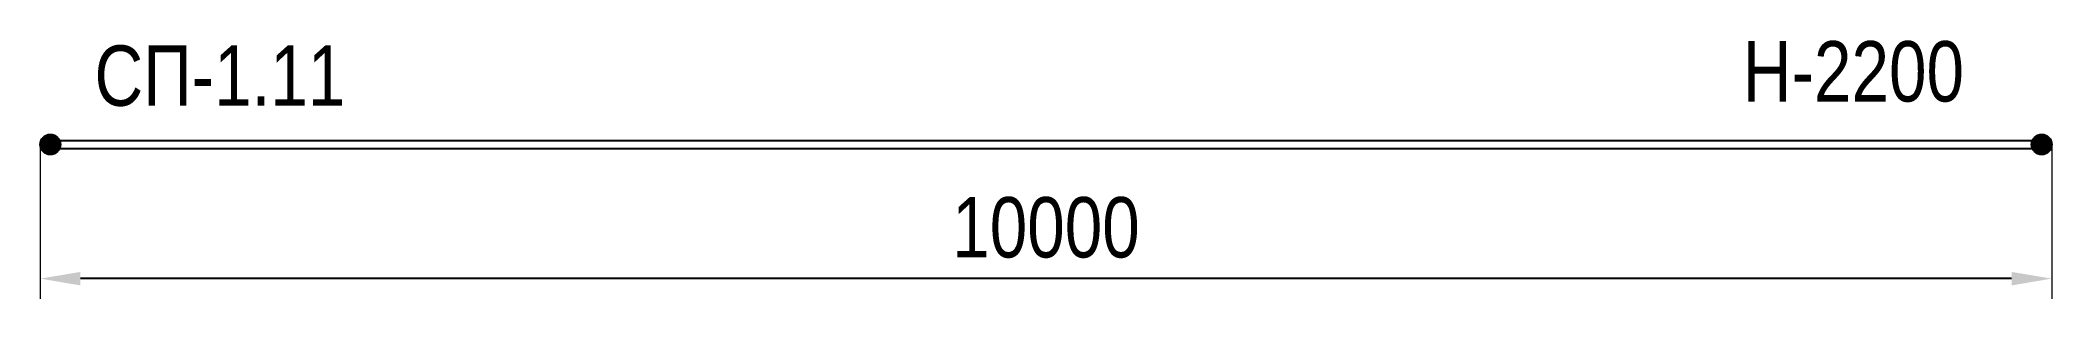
# Model space of a CAD drawing. Header units: millimetres. Extents: x -4288 to 5712, y -750 to 535.
import ezdxf

# ---------------------------------------------------------------- set-up
doc = ezdxf.new("R2010")
doc.units = ezdxf.units.MM
for name, color, linetype in [('DIKOM_АРТИКУЛ', 7, 'Continuous'), ('DIKOM_ОБЪЕКТ', 7, 'Continuous'), ('DIKOM_РАЗМЕР_ОБЪЕКТА', 7, 'Continuous')]:
    doc.layers.add(name, color=color, linetype=linetype)
doc.styles.add('style1', font='arial.ttf', dxfattribs={"width": 0.8})
doc.dimstyles.new('1-50', dxfattribs={"dimtxt": 300, "dimasz": 200, "dimexe": 100, "dimexo": 0, "dimgap": 100, "dimtad": 1, "dimdec": 0, "dimtxsty": 'style1', "dimcen": 0, "dimclrd": 7, "dimclre": 7, "dimadec": 1, "dimazin": 2, "dimtfac": 1, "dimtdec": 0, "dimtmove": 0, "dimatfit": 3, "dimfxl": 0, "dimlwd": 25, "dimlwe": 18, "dimarcsym": 0})

# ---------------------------------------------------------------- blocks, each defined once
blk = doc.blocks.new('*D0')
at = {"layer": 'Defpoints', "color": 0, "transparency": 16777216}
for p in [(-4288, 16), (5712, 16), (-4288, -650)]:
    blk.add_point(p, dxfattribs=at)
at = {"layer": 'DIKOM_РАЗМЕР_ОБЪЕКТА', "color": 7, "lineweight": 18, "transparency": 16777216}
for p, q in [((-4288, 16), (-4288, -750)), ((5712, 16), (5712, -750))]:
    blk.add_line(p, q, dxfattribs=at)
at = {"layer": 'DIKOM_РАЗМЕР_ОБЪЕКТА', "color": 7, "lineweight": 25, "transparency": 16777216}
blk.add_line((5512, -650), (-4088, -650), dxfattribs=at)
at = {"layer": 'DIKOM_РАЗМЕР_ОБЪЕКТА', "color": 7, "transparency": 16777216}
for points in [[(-4088, -617), (-4088, -684), (-4288, -650)], [(5512, -617), (5512, -684), (5712, -650)]]:
    blk.add_solid(points, dxfattribs=at)
at = {"layer": 'DIKOM_РАЗМЕР_ОБЪЕКТА', "color": 0, "transparency": 16777216, "insert": (712, -397), "char_height": 300, "attachment_point": 5, "style": 'style1'}
blk.add_mtext('10000', dxfattribs=at)

msp = doc.modelspace()

# ---------------------------------------------------------------- hatches: boundary and pattern name
at = {"layer": 'DIKOM_ОБЪЕКТ'}
for points in [[(-4288, 16.5, 1), (-4188, 16.5, 1)], [(5612, 16.5, 1), (5712, 16.5, 1)]]:
    msp.add_hatch(color=256, dxfattribs=at).paths.add_polyline_path(points)

# ---------------------------------------------------------------- linework, layer by layer
for p, q in [((-4192.2, 36.5), (5616.2, 36.5)), ((-4192.2, -3.5), (5616.2, -3.5))]:
    msp.add_line(p, q, dxfattribs=at)
for centre in [(-4238, 16.5), (5662, 16.5)]:
    msp.add_circle(centre, 50, dxfattribs=at)

# ---------------------------------------------------------------- texts
at = {"layer": 'DIKOM_АРТИКУЛ', "color": 7, "linetype": 'Continuous', "lineweight": 15, "insert": (-4018.3, 508.9), "char_height": 300, "width": 6012.174, "attachment_point": 1, "style": 'style1'}
msp.add_mtext('СП-1.11', dxfattribs=at)
at = {"layer": 'DIKOM_РАЗМЕР_ОБЪЕКТА', "insert": (4176.2, 530.2), "char_height": 300, "width": 4694.74, "attachment_point": 1, "style": 'style1'}
msp.add_mtext('H-2200', dxfattribs=at)

# ---------------------------------------------------------------- dimensions: what is measured, and where the dimension line sits
at = {"layer": 'DIKOM_РАЗМЕР_ОБЪЕКТА'}
dim = msp.add_linear_dim(base=(-4288, -650.2), p1=(5712, 16.5), p2=(-4288, 16.5), dimstyle='1-50', dxfattribs=at)
dim.commit()
dim.dimension.update_dxf_attribs({"geometry": '*D0', "text_midpoint": (712, -650.2), "dimtype": 160})

doc.saveas('drawing.dxf')
